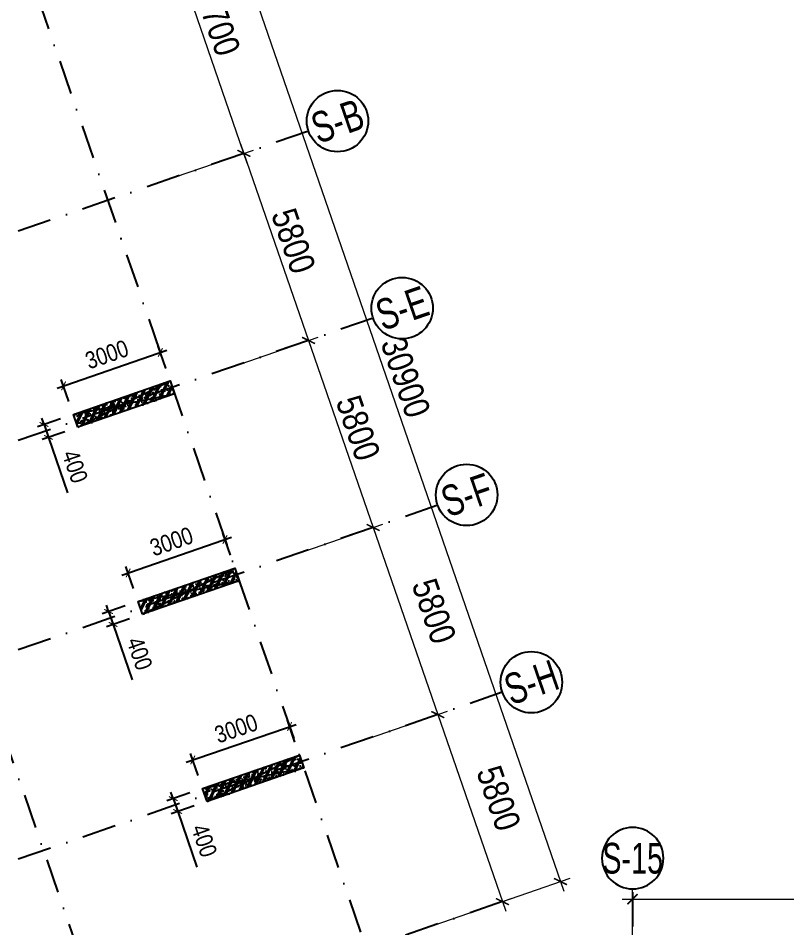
# Model space of a CAD drawing. Header units: millimetres. Extents: x 13965 to 1327256, y -72704 to 46237.
# Drawn here: x 494142 to 516656, y -7183 to 19477 of the extents above; entities that cross this region are included whole.
import ezdxf
from ezdxf.enums import TextEntityAlignment as Align

# ---------------------------------------------------------------- set-up
doc = ezdxf.new("R2010")
doc.units = ezdxf.units.MM
doc.header["$MEASUREMENT"] = 0
doc.linetypes.add('DASHDOT', pattern=[1, 0.5, -0.25, 0, -0.25])
for name, color, linetype in [('AUDIT_I_220807103235-17', 50, 'Continuous'), ('KC2-DIM', 251, 'Continuous'), ('KT-Dim', 8, 'Continuous'), ('KT-Luoi truc South Tower', 8, 'DASHDOT'), ('ST_MBDV Cot vach 220805$0$AUDIT_I_220805193045-1', 50, 'Continuous'), ('Xref_ST_MBDV Cot vach 30.7.2022|Xref_ST_MBDV Cot vach 30.7.2022|Xref_ST_MBDV Cot vach 30.7.2022|Xref_ST_MBDV Cot vach 30.7.2022|A-GRID-SYM', 50, 'Continuous'), ('Xref_ST_MBDV Cot vach 30.7.2022|Xref_ST_MBDV Cot vach 30.7.2022|Xref_ST_MBDV Cot vach 30.7.2022|Xref_ST_MBDV Cot vach 30.7.2022|KC-Betong', 6, 'Continuous')]:
    doc.layers.add(name, color=color, linetype=linetype)
doc.layers.add('KT-Kich thuoc', color=159, linetype='Continuous', lineweight=18)
doc.styles.add('Arial Narrow', font='ARIALN.TTF')
doc.styles.add('HBA-Text', font='GOTHIC.TTF')
doc.styles.add('ST_MBDV Cot vach 220805$0$HBA-Text', font='GOTHIC.TTF')
doc.dimstyles.new('ccu12-200', dxfattribs={"dimscale": 200, "dimtxt": 2.5, "dimasz": 1, "dimexe": 1, "dimexo": 2, "dimgap": 1, "dimtad": 1, "dimdec": 0, "dimdsep": 46, "dimtxsty": 'Arial Narrow', "dimblk": 'ARCHTICK', "dimcen": -1, "dimdle": 1, "dimclrd": 256, "dimclre": 256, "dimclrt": 3, "dimadec": 0, "dimazin": 2, "dimtfac": 0.1, "dimtdec": 0, "dimtmove": 0, "dimatfit": 1, "dimldrblk": 'ARCHTICK', "dimfxl": 1, "dimtvp": 0.833333, "dimtolj": 1, "dimtzin": 12, "dimarcsym": 0})
doc.dimstyles.new('CCU_1-300', dxfattribs={"dimscale": 300, "dimtxt": 2.5, "dimasz": 1, "dimexe": 1, "dimexo": 2, "dimgap": 0.5, "dimtad": 1, "dimdec": 0, "dimdsep": 46, "dimtxsty": 'Arial Narrow', "dimblk": 'ARCHTICK', "dimcen": -1, "dimdle": 1, "dimclrd": 256, "dimclre": 256, "dimclrt": 3, "dimadec": 0, "dimazin": 2, "dimtfac": 0.1, "dimtdec": 0, "dimtix": 1, "dimtmove": 2, "dimatfit": 1, "dimfxl": 1, "dimtvp": 0.833333, "dimtolj": 1, "dimtzin": 12, "dimarcsym": 0})

# ---------------------------------------------------------------- blocks, each defined once
blk = doc.blocks.new('_ArchTick')
at = {"color": 0, "const_width": 0.15}
blk.add_lwpolyline([(-0.5, -0.5), (0.5, 0.5)], dxfattribs=at)
blk = doc.blocks.new('*D1040')
at = {"layer": 'Defpoints', "color": 0, "transparency": 16777216}
for p in [(-45982, 48779), (-41521, 44184), (-44090, 43297, 0)]:
    blk.add_point(p, dxfattribs=at)
at = {"layer": 'KT-Kich thuoc', "lineweight": -2, "transparency": 16777216}
for p, q in [((-43511, 49950), (-41423, 43900)), ((-45415, 48975), (-43130, 49764)), ((-43523, 43493), (-41237, 44282))]:
    blk.add_line(p, q, dxfattribs=at)
at = {"layer": 'KT-Kich thuoc', "lineweight": -2, "transparency": 16777216, "xscale": 300, "yscale": 300, "zscale": 300}
for p, rotation in [((-43414, 49666), 109.0471074798708), ((-41521, 44184), 289.0471074798708)]:
    blk.add_blockref('_ArchTick', p, dxfattribs=dict(at, rotation=rotation))
at = {"layer": 'KT-Kich thuoc', "color": 3, "transparency": 16777216, "insert": (-41963, 47099), "char_height": 750, "attachment_point": 5, "rotation": 289.0471, "style": 'Arial Narrow'}
blk.add_mtext('\\A1;5800', dxfattribs=at)
blk = doc.blocks.new('*D1041')
at = {"layer": 'Defpoints', "color": 0, "transparency": 16777216}
for p in [(-47874, 54262, 0), (-43413, 49666), (-45982, 48779)]:
    blk.add_point(p, dxfattribs=at)
at = {"layer": 'KT-Kich thuoc', "lineweight": -2, "transparency": 16777216}
for p, q in [((-47307, 54458), (-45022, 55247)), ((-45404, 55432), (-43315, 49383)), ((-45415, 48975), (-43129, 49764))]:
    blk.add_line(p, q, dxfattribs=at)
at = {"layer": 'KT-Kich thuoc', "lineweight": -2, "transparency": 16777216, "xscale": 300, "yscale": 300, "zscale": 300}
for p, rotation in [((-45306, 55149), 109.0471074798708), ((-43413, 49666), 289.0471074798708)]:
    blk.add_blockref('_ArchTick', p, dxfattribs=dict(at, rotation=rotation))
at = {"layer": 'KT-Kich thuoc', "color": 3, "transparency": 16777216, "insert": (-43856, 52582), "char_height": 750, "attachment_point": 5, "rotation": 289.0471, "style": 'Arial Narrow'}
blk.add_mtext('\\A1;5800', dxfattribs=at)
blk = doc.blocks.new('*D1045')
at = {"layer": 'Defpoints', "color": 0, "transparency": 16777216}
for p in [(-44089, 43297, 0), (-39628, 38701), (-42197, 37814, 0)]:
    blk.add_point(p, dxfattribs=at)
at = {"layer": 'KT-Kich thuoc', "lineweight": -2, "transparency": 16777216}
for p, q in [((-43522, 43493), (-41237, 44282)), ((-41619, 44467), (-39530, 38418)), ((-41630, 38010), (-39344, 38799))]:
    blk.add_line(p, q, dxfattribs=at)
at = {"layer": 'KT-Kich thuoc', "lineweight": -2, "transparency": 16777216, "xscale": 300, "yscale": 300, "zscale": 300}
for p, rotation in [((-41521, 44184), 109.0471074798708), ((-39628, 38701), 289.0471074798708)]:
    blk.add_blockref('_ArchTick', p, dxfattribs=dict(at, rotation=rotation))
at = {"layer": 'KT-Kich thuoc', "color": 3, "transparency": 16777216, "insert": (-39739, 41731), "char_height": 750, "attachment_point": 5, "rotation": 289.0471, "style": 'Arial Narrow'}
blk.add_mtext('\\A1;5800', dxfattribs=at)
blk = doc.blocks.new('*D1046')
at = {"layer": 'Defpoints', "color": 0, "transparency": 16777216}
for p in [(-42197, 37814, 0), (-37735, 33219), (-40305, 32332, 0)]:
    blk.add_point(p, dxfattribs=at)
at = {"layer": 'KT-Kich thuoc', "lineweight": -2, "transparency": 16777216}
for p, q in [((-39726, 38985), (-37637, 32935)), ((-41630, 38010), (-39344, 38799)), ((-39737, 32528), (-37452, 33317))]:
    blk.add_line(p, q, dxfattribs=at)
at = {"layer": 'KT-Kich thuoc', "lineweight": -2, "transparency": 16777216, "xscale": 300, "yscale": 300, "zscale": 300}
for p, rotation in [((-39628, 38701), 109.0471074798708), ((-37735, 33219), 289.0471074798708)]:
    blk.add_blockref('_ArchTick', p, dxfattribs=dict(at, rotation=rotation))
at = {"layer": 'KT-Kich thuoc', "color": 3, "transparency": 16777216, "insert": (-37846, 36248), "char_height": 750, "attachment_point": 5, "rotation": 289.0471, "style": 'Arial Narrow'}
blk.add_mtext('\\A1;5800', dxfattribs=at)
blk = doc.blocks.new('ST_MBDV Cot vach 220805$0$GRID-SYM-flat-103')
at = {"layer": 'ST_MBDV Cot vach 220805$0$AUDIT_I_220805193045-1'}
blk.add_circle((0, 0, 0), 900, dxfattribs=at)
at = {"layer": 'ST_MBDV Cot vach 220805$0$AUDIT_I_220805193045-1', "style": 'ST_MBDV Cot vach 220805$0$HBA-Text'}
blk.add_attdef('GRID', text='', height=900, rotation=19.0471, dxfattribs=at).set_placement((0, 0, 0), align=Align.MIDDLE_CENTER)
blk = doc.blocks.new('*D1067')
at = {"layer": 'Defpoints', "color": 0, "transparency": 16777216}
for p in [(-48876, 62062, 0), (-36033, 33807), (-38792, 32854, 0)]:
    blk.add_point(p, dxfattribs=at)
at = {"layer": 'KT-Kich thuoc', "lineweight": -2, "transparency": 16777216}
for p, q in [((-46215, 63298), (-35935, 33523)), ((-48308, 62258), (-45834, 63113)), ((-38225, 33050), (-35749, 33904))]:
    blk.add_line(p, q, dxfattribs=at)
at = {"layer": 'KT-Kich thuoc', "lineweight": -2, "transparency": 16777216, "xscale": 300, "yscale": 300, "zscale": 300}
for p, rotation in [((-46117, 63015), 109.0471074798708), ((-36033, 33807), 289.0471074798708)]:
    blk.add_blockref('_ArchTick', p, dxfattribs=dict(at, rotation=rotation))
at = {"layer": 'KT-Kich thuoc', "color": 3, "transparency": 16777216, "insert": (-40571, 48585), "char_height": 750, "attachment_point": 5, "rotation": 289.0471, "style": 'Arial Narrow'}
blk.add_mtext('\\A1;30900', dxfattribs=at)
blk = doc.blocks.new('*D1068')
at = {"layer": 'Defpoints', "color": 0, "transparency": 16777216}
for p in [(-47819, 62427), (-48876, 62062), (-47874, 54262)]:
    blk.add_point(p, dxfattribs=at)
at = {"layer": 'KT-Kich thuoc', "lineweight": -2, "transparency": 16777216}
for p, q in [((-45208, 54865), (-47916, 62711)), ((-48308, 62258), (-47535, 62525)), ((-47307, 54458), (-45022, 55247))]:
    blk.add_line(p, q, dxfattribs=at)
at = {"layer": 'KT-Kich thuoc', "lineweight": -2, "transparency": 16777216, "xscale": 300, "yscale": 300, "zscale": 300}
for p, rotation in [((-47819, 62427), 109.0471074798708), ((-45306, 55149), 289.0471074798708)]:
    blk.add_blockref('_ArchTick', p, dxfattribs=dict(at, rotation=rotation))
at = {"layer": 'KT-Kich thuoc', "color": 3, "transparency": 16777216, "insert": (-46058, 58962), "char_height": 750, "attachment_point": 5, "rotation": 289.0471, "style": 'Arial Narrow'}
blk.add_mtext('\\A1;7700', dxfattribs=at)
blk = doc.blocks.new('*D1073')
at = {"layer": 'Defpoints', "color": 0, "transparency": 16777216}
for p in [(-6323, 33292), (-33923, 28921), (-6323, 28921)]:
    blk.add_point(p, dxfattribs=at)
at = {"layer": 'KT-Kich thuoc', "lineweight": -2, "transparency": 16777216}
for p, q in [((-33923, 29521), (-33923, 33592)), ((-6323, 29521), (-6323, 33592)), ((-34223, 33292), (-6023, 33292))]:
    blk.add_line(p, q, dxfattribs=at)
at = {"layer": 'KT-Kich thuoc', "lineweight": -2, "transparency": 16777216, "xscale": 300, "yscale": 300, "zscale": 300, "rotation": 180}
blk.add_blockref('_ArchTick', (-33923, 33292), dxfattribs=at)
at = {"layer": 'KT-Kich thuoc', "lineweight": -2, "transparency": 16777216, "xscale": 300, "yscale": 300, "zscale": 300}
blk.add_blockref('_ArchTick', (-6323, 33292), dxfattribs=at)
at = {"layer": 'KT-Kich thuoc', "color": 3, "transparency": 16777216, "insert": (-20123, 33825), "char_height": 750, "attachment_point": 5, "style": 'Arial Narrow'}
blk.add_mtext('\\A1;27600', dxfattribs=at)
blk = doc.blocks.new('GRID-SYM-flat-73')
at = {"layer": 'Xref_ST_MBDV Cot vach 30.7.2022|Xref_ST_MBDV Cot vach 30.7.2022|Xref_ST_MBDV Cot vach 30.7.2022|Xref_ST_MBDV Cot vach 30.7.2022|A-GRID-SYM'}
blk.add_circle((0, 0, 0), 900, dxfattribs=at)
at = {"layer": 'Xref_ST_MBDV Cot vach 30.7.2022|Xref_ST_MBDV Cot vach 30.7.2022|Xref_ST_MBDV Cot vach 30.7.2022|Xref_ST_MBDV Cot vach 30.7.2022|A-GRID-SYM', "style": 'HBA-Text'}
blk.add_attdef('GRID', text='', height=900, rotation=359.6303, dxfattribs=at).set_placement((0, 0, 0), align=Align.MIDDLE_CENTER)
blk = doc.blocks.new('*D432')
at = {"layer": 'Defpoints', "color": 0, "transparency": 16777216}
for p in [(502091, -1285), (502379, -2120, 0), (499544, -3099, 0)]:
    blk.add_point(p, dxfattribs=at)
at = {"layer": 'KC2-DIM', "lineweight": -2, "transparency": 16777216}
for p, q in [((499066, -2329), (502280, -1220)), ((502249, -1742), (502026, -1096)), ((499413, -2721), (499190, -2075))]:
    blk.add_line(p, q, dxfattribs=at)
at = {"layer": 'KC2-DIM', "lineweight": -2, "transparency": 16777216, "xscale": 200, "yscale": 200, "zscale": 200}
for p, rotation in [((502091, -1285), 19.0471379532167), ((499255, -2264), 199.0471379532166)]:
    blk.add_blockref('_ArchTick', p, dxfattribs=dict(at, rotation=rotation))
at = {"layer": 'KC2-DIM', "color": 3, "transparency": 16777216, "insert": (500525, -1344), "char_height": 500, "attachment_point": 5, "rotation": 19.0471, "style": 'Arial Narrow'}
blk.add_mtext('\\A1;3000', dxfattribs=at)
blk = doc.blocks.new('*D433')
at = {"layer": 'Defpoints', "color": 0, "transparency": 16777216}
for p in [(499544, -3099, 0), (499674, -3477, 0), (498813, -3774)]:
    blk.add_point(p, dxfattribs=at)
at = {"layer": 'KC2-DIM', "lineweight": -2, "transparency": 16777216}
for p, q in [((499166, -3230), (498494, -3462)), ((498683, -3396), (498617, -3207)), ((498683, -3396), (498813, -3774)), ((499296, -3608), (498624, -3840)), ((498813, -3774), (499375, -5401))]:
    blk.add_line(p, q, dxfattribs=at)
at = {"layer": 'KC2-DIM', "lineweight": -2, "transparency": 16777216, "xscale": 200, "yscale": 200, "zscale": 200}
for p, rotation in [((498683, -3396), 289.0471379532133), ((498813, -3774), 109.0471379532133)]:
    blk.add_blockref('_ArchTick', p, dxfattribs=dict(at, rotation=rotation))
at = {"layer": 'KC2-DIM', "color": 3, "transparency": 16777216, "insert": (499590, -4628), "char_height": 500, "attachment_point": 5, "rotation": 289.0471, "style": 'Arial Narrow'}
blk.add_mtext('\\A1;400', dxfattribs=at)
blk = doc.blocks.new('*D434')
at = {"layer": 'Defpoints', "color": 0, "transparency": 16777216}
for p in [(500199, 4197), (500487, 3362, 0), (497651, 2383, 0)]:
    blk.add_point(p, dxfattribs=at)
at = {"layer": 'KC2-DIM', "lineweight": -2, "transparency": 16777216}
for p, q in [((500357, 3740), (500134, 4386)), ((497174, 3153), (500388, 4263)), ((497521, 2761), (497298, 3407))]:
    blk.add_line(p, q, dxfattribs=at)
at = {"layer": 'KC2-DIM', "lineweight": -2, "transparency": 16777216, "xscale": 200, "yscale": 200, "zscale": 200}
for p, rotation in [((500199, 4197), 19.0471379532167), ((497363, 3218), 199.0471379532166)]:
    blk.add_blockref('_ArchTick', p, dxfattribs=dict(at, rotation=rotation))
at = {"layer": 'KC2-DIM', "color": 3, "transparency": 16777216, "insert": (498632, 4138), "char_height": 500, "attachment_point": 5, "rotation": 19.0471, "style": 'Arial Narrow'}
blk.add_mtext('\\A1;3000', dxfattribs=at)
blk = doc.blocks.new('*D435')
at = {"layer": 'Defpoints', "color": 0, "transparency": 16777216}
for p in [(497651, 2383, 0), (497782, 2005, 0), (496921, 1708)]:
    blk.add_point(p, dxfattribs=at)
at = {"layer": 'KC2-DIM', "lineweight": -2, "transparency": 16777216}
for p, q in [((497273, 2253), (496601, 2021)), ((496790, 2086), (496725, 2275)), ((497404, 1874), (496732, 1642)), ((496790, 2086), (496921, 1708)), ((496921, 1708), (497483, 81))]:
    blk.add_line(p, q, dxfattribs=at)
at = {"layer": 'KC2-DIM', "lineweight": -2, "transparency": 16777216, "xscale": 200, "yscale": 200, "zscale": 200}
for p, rotation in [((496790, 2086), 289.0471379532133), ((496921, 1708), 109.0471379532133)]:
    blk.add_blockref('_ArchTick', p, dxfattribs=dict(at, rotation=rotation))
at = {"layer": 'KC2-DIM', "color": 3, "transparency": 16777216, "insert": (497697, 854), "char_height": 500, "attachment_point": 5, "rotation": 289.0471, "style": 'Arial Narrow'}
blk.add_mtext('\\A1;400', dxfattribs=at)
blk = doc.blocks.new('*D436')
at = {"layer": 'Defpoints', "color": 0, "transparency": 16777216}
for p in [(498306, 9680), (498594, 8845, 0), (495759, 7866, 0)]:
    blk.add_point(p, dxfattribs=at)
at = {"layer": 'KC2-DIM', "lineweight": -2, "transparency": 16777216}
for p, q in [((498464, 9223), (498241, 9869)), ((495281, 8635), (498495, 9745)), ((495628, 8244), (495405, 8890))]:
    blk.add_line(p, q, dxfattribs=at)
at = {"layer": 'KC2-DIM', "lineweight": -2, "transparency": 16777216, "xscale": 200, "yscale": 200, "zscale": 200}
for p, rotation in [((498306, 9680), 19.04713795321668), ((495470, 8701), 199.0471379532166)]:
    blk.add_blockref('_ArchTick', p, dxfattribs=dict(at, rotation=rotation))
at = {"layer": 'KC2-DIM', "color": 3, "transparency": 16777216, "insert": (496740, 9621), "char_height": 500, "attachment_point": 5, "rotation": 19.0471, "style": 'Arial Narrow'}
blk.add_mtext('\\A1;3000', dxfattribs=at)
blk = doc.blocks.new('*D437')
at = {"layer": 'Defpoints', "color": 0, "transparency": 16777216}
for p in [(495759, 7866, 0), (495889, 7487, 0), (495028, 7190)]:
    blk.add_point(p, dxfattribs=at)
at = {"layer": 'KC2-DIM', "lineweight": -2, "transparency": 16777216}
for p, q in [((495381, 7735), (494709, 7503)), ((494898, 7568), (494832, 7757)), ((494898, 7568), (495028, 7190)), ((495511, 7357), (494839, 7125)), ((495028, 7190), (495590, 5564))]:
    blk.add_line(p, q, dxfattribs=at)
at = {"layer": 'KC2-DIM', "lineweight": -2, "transparency": 16777216, "xscale": 200, "yscale": 200, "zscale": 200}
for p, rotation in [((494898, 7568), 289.0471379532133), ((495028, 7190), 109.0471379532133)]:
    blk.add_blockref('_ArchTick', p, dxfattribs=dict(at, rotation=rotation))
at = {"layer": 'KC2-DIM', "color": 3, "transparency": 16777216, "insert": (495805, 6336), "char_height": 500, "attachment_point": 5, "rotation": 289.0471, "style": 'Arial Narrow'}
blk.add_mtext('\\A1;400', dxfattribs=at)
blk = doc.blocks.new('*U37')
h = blk.add_hatch()
h.set_pattern_fill('VATLIEU04', color=250, scale=40, style=0, pattern_type=2)
h.set_pattern_definition([(50, (-550, 3050), (286.904, -25.101), [30, -330]), (355, (-550, 3050), (-55.5, 300.877), [24, -264]), (100.451, (-526.1, 3047.9), (231.404, 275.776), [25.496, -280.457]), (46.184, (-550, 3130), (426.896, -66.208), [45, -495]), (96.636, (-514.43, 3124.5), (373.865, 389.647), [38.244, -420.685]), (351.184, (-550, 3130), (373.865, 389.65), [36, -396]), (21, (-510, 3110), (238.763, -161.048), [30, -330]), (326, (-510, 3110), (97.326, 290.06), [24, -264]), (71.451, (-490.1, 3096.58), (336.09, 129.012), [25.496, -280.457]), (37.5, (-550, 3050), (4.864, 133.1575), [0, -260.8, 0, -268, 0, -265]), (7.5, (-550, 3050), (105.228, 157.7647), [0, -152.8, 0, -254.8, 0, -101]), (327.5, (-639.2, 3050), (213.529, -9.022), [0, -100, 0, -312, 0, -414]), (317.5, (-679.2, 3050), (233.274, 40.042), [0, -130, 0, -207.2, 0, -294]), (45, (-550, 3050), (-120.208, 120.208), []), (45, (-550, 3099), (-120.208, 120.208), [])])
h.paths.add_polyline_path([(-475, -475), (-75, -475), (-75, 2525), (-475, 2525)])
at = {"color": 6, "ltscale": 0.25}
blk.add_lwpolyline([(-475, -475), (-75, -475), (-75, 2525), (-475, 2525)], close=True, dxfattribs=at)
at = {"layer": 'Defpoints', "linetype": 'ByBlock', "ltscale": 30}
for p, q in [((-75, -475), (-475, 2525)), ((-475, -475), (-75, 2525))]:
    blk.add_line(p, q, dxfattribs=at)
blk = doc.blocks.new('MBCV-T22')
at = {"layer": 'Xref_ST_MBDV Cot vach 30.7.2022|Xref_ST_MBDV Cot vach 30.7.2022|Xref_ST_MBDV Cot vach 30.7.2022|Xref_ST_MBDV Cot vach 30.7.2022|KC-Betong', "linetype": 'ByBlock', "xscale": -0.9999999999999998, "rotation": 289.0471379532163}
for p in [(-43804, 22005, 0), (-41911, 16523, 0), (-40018, 11040, 0)]:
    blk.add_blockref('*U37', p, dxfattribs=at)
blk = doc.blocks.new('Asix South Tower')
at = {"layer": 'KT-Luoi truc South Tower', "ltscale": 2000}
for p, q in [((-53965.4, 67304.5), (-40792.5, 29149.9)), ((-61527.4, 64693.7), (-45306.5, 17710.6)), ((-43415.2, 55801.6), (-67725.7, 47408.4)), ((-41522.4, 50319.2), (-65827.2, 41928)), ((-39629.6, 44836.7), (-71714.8, 33759.3)), ((-37736.8, 39354.3), (-105450.5, 15976.2)), ((-33923, 33491.9), (-33923, -4459.1)), ((-37735.1, 33218.9), (-103274.2, 10591.7))]:
    blk.add_line(p, q, dxfattribs=at)
at = {"layer": 'KT-Dim'}
ref = blk.add_blockref('GRID-SYM-flat-73', (-33917.9, 34491.9, 0), dxfattribs=dict(at, xscale=-1, rotation=179.6748020054017))
ref.add_attrib('GRID', 'S-15', dxfattribs={"layer": 'AUDIT_I_220807103235-17', "height": 900, "style": 'HBA-Text', "width": 0.7}).set_placement((-33917.9, 34491.9, 0), align=Align.MIDDLE_CENTER)
at = {"layer": 'KT-Kich thuoc'}
ref = blk.add_blockref('ST_MBDV Cot vach 220805$0$GRID-SYM-flat-103', (-42564.5, 56095.3, 0), dxfattribs=at)
ref.add_attrib('GRID', 'S-B', dxfattribs={"layer": 'ST_MBDV Cot vach 220805$0$AUDIT_I_220805193045-1', "height": 900, "rotation": 19, "style": 'ST_MBDV Cot vach 220805$0$HBA-Text', "width": 0.75}).set_placement((-42564.5, 56095.3, 0), align=Align.MIDDLE_CENTER)
ref = blk.add_blockref('ST_MBDV Cot vach 220805$0$GRID-SYM-flat-103', (-40671.7, 50612.9, 0), dxfattribs=at)
ref.add_attrib('GRID', 'S-E', dxfattribs={"layer": 'ST_MBDV Cot vach 220805$0$AUDIT_I_220805193045-1', "height": 900, "rotation": 19, "style": 'ST_MBDV Cot vach 220805$0$HBA-Text', "width": 0.75}).set_placement((-40671.7, 50612.9, 0), align=Align.MIDDLE_CENTER)
ref = blk.add_blockref('ST_MBDV Cot vach 220805$0$GRID-SYM-flat-103', (-38781.7, 45138.8, 0), dxfattribs=at)
ref.add_attrib('GRID', 'S-F', dxfattribs={"layer": 'ST_MBDV Cot vach 220805$0$AUDIT_I_220805193045-1', "height": 900, "rotation": 19, "style": 'ST_MBDV Cot vach 220805$0$HBA-Text', "width": 0.75}).set_placement((-38781.7, 45138.8, 0), align=Align.MIDDLE_CENTER)
ref = blk.add_blockref('ST_MBDV Cot vach 220805$0$GRID-SYM-flat-103', (-36886, 39648, 0), dxfattribs=at)
ref.add_attrib('GRID', 'S-H', dxfattribs={"layer": 'ST_MBDV Cot vach 220805$0$AUDIT_I_220805193045-1', "height": 900, "rotation": 19, "style": 'ST_MBDV Cot vach 220805$0$HBA-Text', "width": 0.75}).set_placement((-36886, 39648, 0), align=Align.MIDDLE_CENTER)
for base, p1, p2, picture, middle in [((-36033, 33806.5), (-48875.5, 62062.4, 0), (-38792.1, 32854, 0), '*D1067', (-40571.3, 48584.6)), ((-47818.6, 62427.4), (-47874.4, 54262.1), (-48875.5, 62062.4), '*D1068', (-46058.4, 58962.1)), ((-43412.9, 49666.5), (-47874.4, 54262.1, 0), (-45982.3, 48779.4), '*D1041', (-43855.5, 52581.6)), ((-41520.8, 44183.8), (-45982.3, 48779.4), (-44090.1, 43296.7, 0), '*D1040', (-41963.4, 47098.9))]:
    dim = blk.add_linear_dim(base=base, p1=p1, p2=p2, angle=109.04711, dimstyle='CCU_1-300', dxfattribs=at)
    dim.commit()
    dim.dimension.update_dxf_attribs({"geometry": picture, "text_midpoint": middle})
for base, p1, p2, picture, middle in [((-39628, 38701.3), (-44089.5, 43296.9, 0), (-42197.3, 37814.3, 0), '*D1045', (-39739.1, 41730.9)), ((-37735.1, 33218.9), (-42196.7, 37814.5, 0), (-40304.5, 32331.8, 0), '*D1046', (-37846.3, 36248.5))]:
    dim = blk.add_linear_dim(base=base, p1=p1, p2=p2, angle=109.04711, dimstyle='CCU_1-300', dxfattribs=at)
    dim.commit()
    dim.dimension.update_dxf_attribs({"geometry": picture, "text_midpoint": middle, "dimtype": 128})
dim = blk.add_linear_dim(base=(-6323, 33291.9), p1=(-33923, 28921.3), p2=(-6323, 28921.3), dimstyle='CCU_1-300', dxfattribs=at)
dim.commit()
dim.dimension.update_dxf_attribs({"geometry": '*D1073', "text_midpoint": (-20123, 33824.8)})

msp = doc.modelspace()

# ---------------------------------------------------------------- block references
msp.add_blockref('MBCV-T22', (539986.7, -13913.9))
at = {"layer": 'KT-Kich thuoc'}
msp.add_blockref('Asix South Tower', (546059.8, -39634.4), dxfattribs=at)

# ---------------------------------------------------------------- dimensions: what is measured, and where the dimension line sits
at = {"layer": 'KC2-DIM'}
for p1, p2, distance, picture, middle in [((495758.6, 7865.5, 0), (498594.4, 8844.6, 0), 883.6, '*D436', (496739.6, 9620.6, 0)), ((495758.6, 7865.5, 0), (495889.2, 7487.4, 0), -910.9, '*D437', (495804.6, 6336.4, 0)), ((497651.4, 2383.1, 0), (500487.2, 3362.1, 0), 883.6, '*D434', (498632.4, 4138.2, 0)), ((497651.4, 2383.1, 0), (497782, 2005, 0), -910.9, '*D435', (497697.4, 853.9, 0)), ((499543.7, -3099), (502379.4, -2120), 883.6, '*D432', (500524.6, -1344, 0)), ((499543.7, -3099), (499674.2, -3477.1), -910.9, '*D433', (499589.6, -4628.2, 0))]:
    dim = msp.add_aligned_dim(p1=p1, p2=p2, distance=distance, dimstyle='ccu12-200', dxfattribs=at)
    dim.commit()
    dim.dimension.update_dxf_attribs({"geometry": picture, "text_midpoint": middle})

doc.saveas('drawing.dxf')
